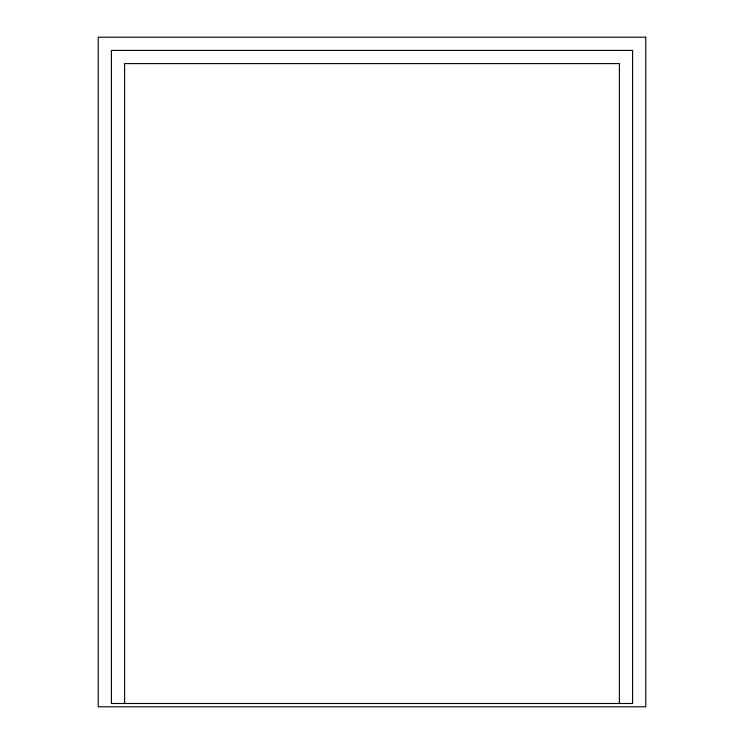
<?xml version="1.0" encoding="UTF-8"?>
<svg xmlns="http://www.w3.org/2000/svg" width="744" height="744" viewBox="0 0 744 744"><rect width="100%" height="100%" fill="white"/><g stroke="black" fill="none" stroke-linecap="round" stroke-linejoin="round"><path stroke-width="1.12" d="M619.389 703.499L619.389 63.584L124.611 63.584L124.611 703.499M645.773 37.2L98.227 37.2L98.227 706.8L645.773 706.8L645.773 37.2M632.586 50.397L111.414 50.397L111.414 703.499L632.586 703.499L632.586 50.397"/></g></svg>
